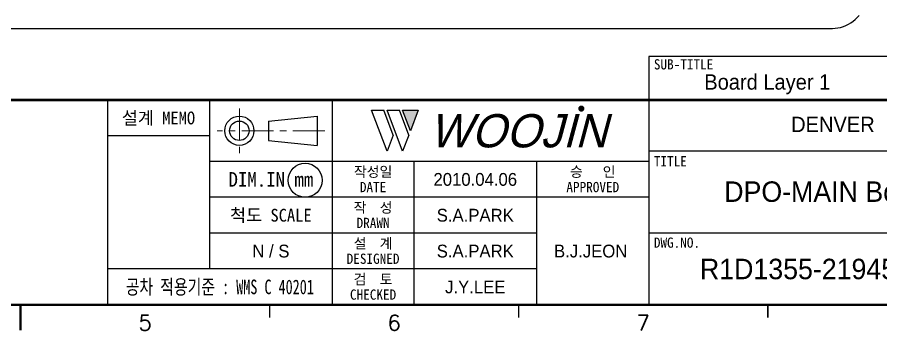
# Model space of a CAD drawing. Extents: x 295 to 953, y 10 to 290.
# Drawn here: x 686.3 to 855.3, y 9.8 to 71.2 of the extents above; entities that cross this region are included whole.
import ezdxf
from ezdxf.enums import TextEntityAlignment as Align

# ---------------------------------------------------------------- set-up
doc = ezdxf.new("R2010")
doc.units = 0
doc.header["$LTSCALE"] = 5
doc.header["$MEASUREMENT"] = 0
doc.linetypes.add('CENTER', pattern=[2, 1.25, -0.25, 0.25, -0.25])
doc.layers.get('0').update_dxf_attribs({"linetype": 'CONTINUOUS', "lineweight": 25})
doc.layers.add('2', color=2, linetype='CENTER', lineweight=13)
doc.layers.add('4', color=4, linetype='CONTINUOUS', lineweight=18)
for name, color, linetype in [('SHEET', 3, 'CONTINUOUS'), ('문자', 4, 'CONTINUOUS'), ('테두리', 3, 'CONTINUOUS')]:
    doc.layers.add(name, color=color, linetype=linetype)
doc.styles.add('MARK', font='ARLRDBD.TTF')
doc.styles.get("Standard").update_dxf_attribs({"font": 'simplex.shx'})
doc.styles.add('굴림', font='')
doc.styles.add('굴림체', font='')
doc.styles.get('굴림').set_extended_font_data('Gulim')
doc.styles.get('굴림체').set_extended_font_data('GulimChe')

# ---------------------------------------------------------------- blocks, each defined once
blk = doc.blocks.new('B')
at = {"layer": '문자'}
blk.add_hatch(color=256, dxfattribs=at).paths.add_polyline_path([(13.79, 10), (15.31, 6), (16.84, 10)])
at = {"color": 4, "const_width": 0.6}
blk.add_lwpolyline([(48.46, 10.32, 1), (49.06, 10.32, 1)], format="xyb", close=True, dxfattribs=at)
at = {"layer": '문자'}
for p, q in [((10.73, 2), (7.68, 10)), ((7.68, 10), (10.09, 10)), ((11.94, 5.16), (10.09, 10)), ((10.73, 10), (13.15, 10)), ((13.79, 2), (10.73, 10)), ((14.99, 5.16), (13.15, 10)), ((13.79, 10), (16.84, 10)), ((15.31, 6), (13.79, 10)), ((16.84, 10), (15.31, 6)), ((11.94, 5.16), (10.73, 2)), ((14.99, 5.16), (13.79, 2))]:
    blk.add_line(p, q, dxfattribs=at)
at = {"layer": '문자', "style": 'MARK', "oblique": 15}
blk.add_text('WOOJIN', height=6.5, dxfattribs=at).set_placement((36.4, 6), align=Align.MIDDLE_CENTER)
blk = doc.blocks.new('C')
at = {"layer": '2'}
for p, q in [((252.83, 53.35), (252.83, 44.65)), ((269.53, 49), (248.48, 49))]:
    blk.add_line(p, q, dxfattribs=at)
at = {"layer": 'SHEET'}
for p, q in [((227, 55), (227, 15)), ((247, 55), (247, 22)), ((271, 55), (271, 15)), ((271, 55), (271, 15)), ((333, 55), (333, 15)), ((247, 48), (227, 48)), ((405, 45), (333, 45)), ((333, 43), (247, 43)), ((287, 43), (287, 15)), ((311, 43), (311, 15)), ((333, 36), (247, 36)), ((311, 29), (247, 29)), ((405, 29), (333, 29)), ((311, 22), (227, 22))]:
    blk.add_line(p, q, dxfattribs=at)
at = {"layer": 'SHEET', "color": 4}
for p, q in [((258.53, 50.9), (268.03, 51.85)), ((258.53, 50.9), (258.53, 47.1)), ((268.03, 51.85), (268.03, 46.15)), ((258.53, 47.1), (268.03, 46.15))]:
    blk.add_line(p, q, dxfattribs=at)
at = {"layer": 'SHEET'}
blk.add_lwpolyline([(333, 55), (380.19, 55), (380.19, 63.49), (333, 63.49)], close=True, dxfattribs=at)
at = {"layer": 'SHEET', "color": 4}
for radius in [2.85, 1.9]:
    blk.add_circle((252.83, 49), radius, dxfattribs=at)
at = {"layer": 'SHEET'}
blk.add_circle((265.7, 39.32), 3.32, dxfattribs=at)
at = {"layer": '테두리'}
for points, const_width in [([(15, 285), (15, 15), (405, 15), (405, 285), (15, 285)], 0.5), ([(15, 55), (405, 55)], 0.5), ([(210, 10), (210, 15)], 0.5), ([(258.75, 12.5), (258.75, 15)], 0.3), ([(307.5, 12.5), (307.5, 15)], 0.3), ([(356.25, 12.5), (356.25, 15)], 0.3)]:
    blk.add_lwpolyline(points, dxfattribs=dict(at, const_width=const_width))
blk.add_blockref('B', (271, 43))
at = {"layer": '문자', "style": '굴림체'}
for s, height, p in [('SUB-TITLE', 2, (339.77, 61.98)), ('설계 MEMO', 2.5, (237, 51.5)), ('작성일', 2, (279, 41)), ('승   인', 2, (322, 41)), ('DIM.IN mm', 2.85, (259, 39.5)), ('DATE', 2, (279, 38)), ('APPROVED', 2, (322, 38)), ('척도 SCALE', 2.5, (259, 32.5)), ('작  성', 2, (279, 34)), ('DRAWN', 2, (279, 31)), ('설  계', 2, (279, 27)), ('DESIGNED', 2, (279, 24)), ('검  토', 2, (279, 20)), ('CHECKED', 2, (279, 17))]:
    blk.add_text(s, height=height, dxfattribs=at).set_placement(p, align=Align.MIDDLE_CENTER)
for s, p in [('TITLE', (333.95, 42.05)), ('DWG.NO.', (333.95, 26.15))]:
    blk.add_text(s, height=2, dxfattribs=at).set_placement(p)
at = {"layer": '문자', "style": '굴림체', "width": 0.75}
blk.add_text('공차 적용기준 : WMS C 40201', height=2.85, dxfattribs=at).set_placement((249, 18.5), align=Align.MIDDLE_CENTER)
at = {"layer": '문자'}
for s, p in [('5', (234.38, 11.5)), ('6', (283.12, 11.5)), ('7', (331.88, 11.5))]:
    blk.add_text(s, height=3, dxfattribs=at).set_placement(p, align=Align.MIDDLE)

msp = doc.modelspace()

# ---------------------------------------------------------------- linework, layer by layer
for p, q in [((850.34, 70.74), (850.73, 71.13)), ((850.73, 71.13), (851.09, 71.54)), ((847.49, 69.2), (848.02, 69.35)), ((848.02, 69.35), (848.53, 69.55)), ((848.53, 69.55), (849.02, 69.79)), ((849.02, 69.79), (849.49, 70.07)), ((849.49, 70.07), (849.93, 70.39)), ((849.93, 70.39), (850.34, 70.74)), ((529.08, 69), (845.88, 69)), ((845.88, 69), (846.42, 69.02)), ((846.42, 69.02), (846.96, 69.09)), ((846.96, 69.09), (847.49, 69.2))]:
    msp.add_line(p, q)

# ---------------------------------------------------------------- block references
msp.add_blockref('C', (476.98, 0))

# ---------------------------------------------------------------- texts
at = {"color": 4, "style": '굴림'}
for s, p in [('2010.04.06', (775.98, 39.5)), ('S.A.PARK', (775.98, 32.5)), ('S.A.PARK', (775.98, 25.5)), ('B.J.JEON', (798.57, 25.5)), ('J.Y.LEE', (775.98, 18.5))]:
    msp.add_text(s, height=2.5, dxfattribs=at).set_placement(p, align=Align.MIDDLE_CENTER)
at = {"layer": '4', "style": '굴림'}
for s, p in [('Board Layer 1', (833.13, 58.53)), ('DENVER', (845.98, 50.24))]:
    msp.add_text(s, height=3, dxfattribs=at).set_placement(p, align=Align.MIDDLE_CENTER)
at = {"layer": '문자', "style": '굴림'}
for s, height, p in [('DPO-MAIN Board', 4, (845.5, 37.11)), ('N / S', 2.5, (735.98, 25.5)), ('R1D1355-21945-8', 4, (841.48, 22))]:
    msp.add_text(s, height=height, dxfattribs=at).set_placement(p, align=Align.MIDDLE_CENTER)

doc.saveas('drawing.dxf')
